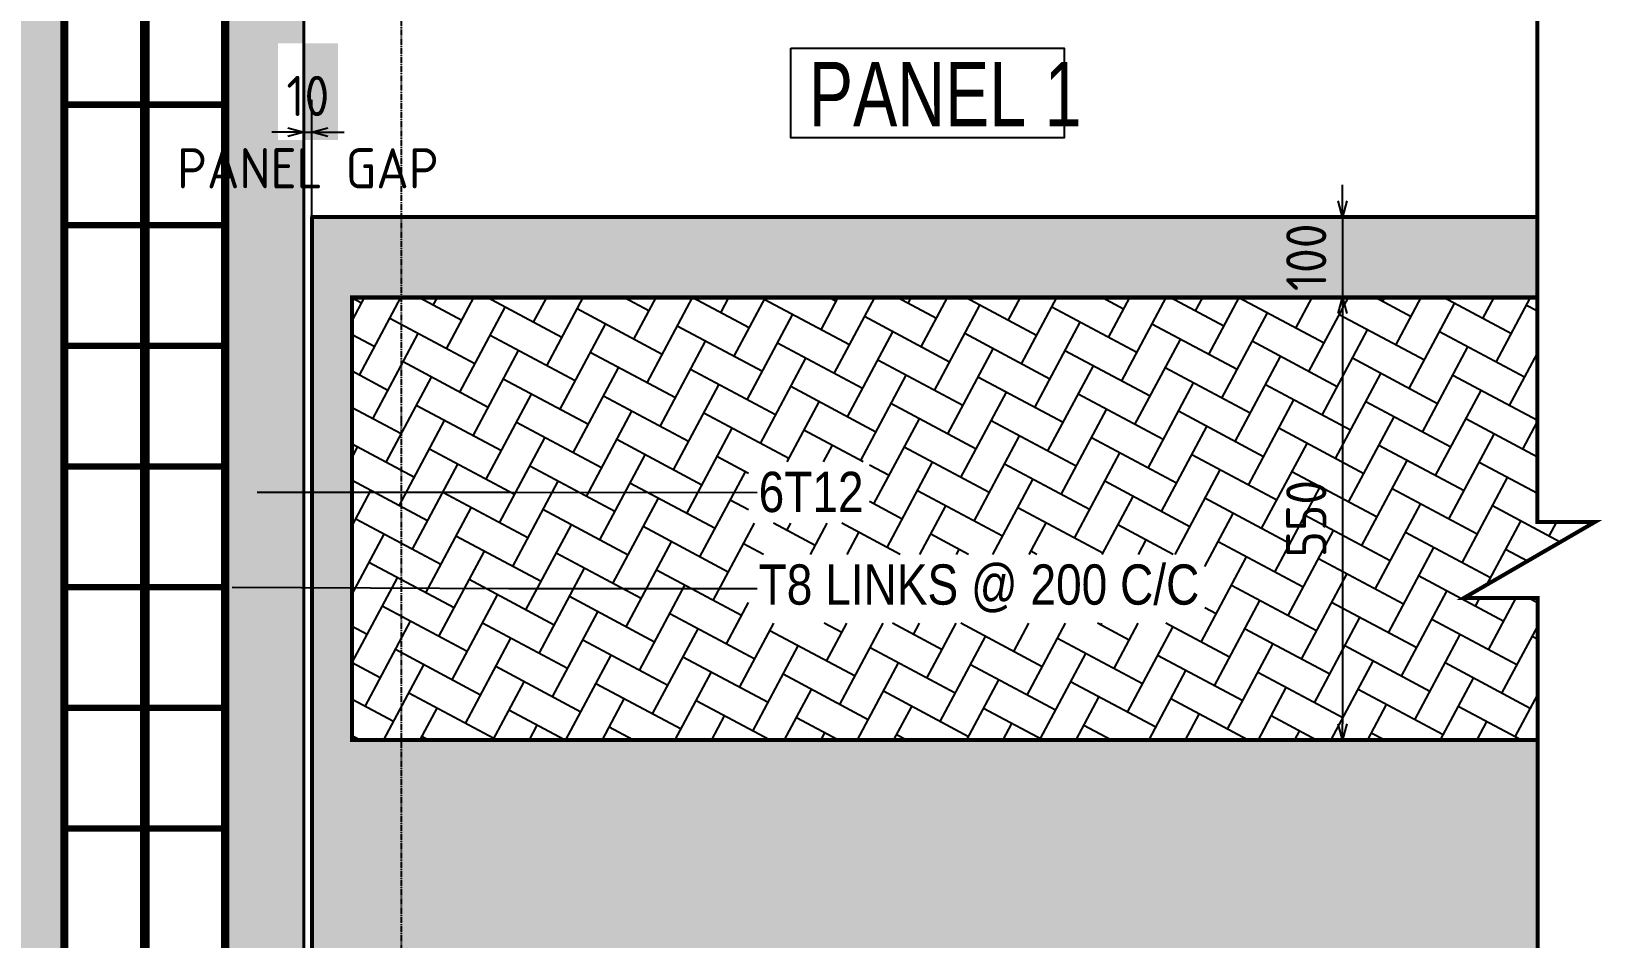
# Model space of a CAD drawing. Header units: centimetres. Extents: x -6122352 to 7132207, y -1694241 to 1947892.
# Drawn here: x 3079218 to 3081172, y -657655 to -656528 of the extents above; entities that cross this region are included whole.
import ezdxf
from ezdxf import colors
from ezdxf.entities.mleader import LeaderData, LeaderLine
from ezdxf.enums import TextEntityAlignment as Align
from ezdxf.math import Vec2, Vec3

# ---------------------------------------------------------------- set-up
doc = ezdxf.new("R2010")
doc.units = ezdxf.units.CM
doc.header["$MEASUREMENT"] = 0
doc.header["$PDMODE"] = 66
doc.header["$PDSIZE"] = 100
doc.linetypes.add('CENTER2', pattern=[1.125, 0.75, -0.125, 0.125, -0.125])
for name, color, linetype in [('0-T1-NEW', 7, 'Continuous'), ('00-MI-DIM', 7, 'Continuous'), ('@MI-TYPE-01', 30, 'Continuous')]:
    doc.layers.add(name, color=color, linetype=linetype)
doc.layers.add('DLT_S-ANNO-SYMB-PLAN', color=7, linetype='Continuous', lineweight=35)
doc.layers.add('DLT_S-HATCH-1', color=90, linetype='Continuous', lineweight=9)
doc.layers.add('Layer4', color=7, linetype='Continuous', lineweight=9, true_color=0xff0505)
doc.styles.add('Arial', font='arialbd.ttf')
doc.styles.add('JWC BHQ 3.00', font='swissc.ttf', dxfattribs={"height": 3})
doc.styles.add('JWC STD', font='swissc.ttf', dxfattribs={"width": 0.9})
doc.styles.add('Schueco-BEMSTIL', font='isocpeur.ttf', dxfattribs={"width": 0.9})
doc.dimstyles.new('MI- JWC-TXT-2.5 MM', dxfattribs={"dimscale": 1.5, "dimtxt": 2.5, "dimasz": 1, "dimexe": 2, "dimexo": 1, "dimgap": 1, "dimtad": 1, "dimdec": 0, "dimdsep": 46, "dimtxsty": 'Schueco-BEMSTIL', "dimblk": 'OPEN30', "dimcen": 0, "dimdle": 2, "dimclrd": 140, "dimclre": 8, "dimclrt": 40, "dimadec": 0, "dimazin": 2, "dimtfac": 1, "dimtdec": 0, "dimtix": 1, "dimtmove": 2, "dimatfit": 3, "dimldrblk": 'OPEN', "dimfxl": 2, "dimlwd": -1, "dimlwe": -1, "dimarcsym": 0})

# ---------------------------------------------------------------- blocks, each defined once
blk = doc.blocks.new('*U3651')
at = {"lineweight": 25}
h = blk.add_hatch(dxfattribs=at)
h.set_pattern_fill('ANSI31', color=255, scale=10.00000000000001, angle=179.9629410674929)
h.set_pattern_definition([(224.9629410674929, (0, 0), (22.43611452467172, -22.46515668843233), [])])
h.paths.add_polyline_path([(3.396307152896859, 3.391916526564543, 0.4142135623730951), (-3.391916526564543, 3.396307152896855), (0.004390626332314696, 6.788223679461402)])
h.paths.add_polyline_path([(6.7882236794614, -0.004390626332313233), (4.799998995958252, -0.003104641653234009, 0.198912367379658), (3.396307152896859, 3.391916526564543)])
h.paths.add_polyline_path([(-4.799998995958249, 0.00310464165323488), (-6.788223679461397, 0.004390626332313206), (-3.391916526564543, 3.396307152896855, 0.198912367379658)])
at = {"layer": 'DLT_S-HATCH-1'}
h = blk.add_hatch(color=1, dxfattribs=at)
h.dxf.hatch_style = 1
edge = h.paths.add_edge_path()
edge.add_line((4.799998995958251, -0.003104641653234909), (6.788223679461399, -0.004390626332313232))
edge.add_line((6.788223679461401, -0.004390626332313235), (0.004390626332314795, 6.788223679461402))
edge.add_line((0.004390626332314999, 6.788223679461403), (-6.788223679461396, 0.004390626332313019))
edge.add_line((-6.788223679461397, 0.004390626332313206), (-4.799998995958207, 0.003104641653234856))
edge.add_arc((1.776373487566713e-15, -1.459306616273638e-17), 4.800000000000001, -0.037058932507022746, 179.9629410674929, ccw=False)
h = blk.add_hatch(color=1, dxfattribs=at)
h.dxf.hatch_style = 1
h.paths.add_polyline_path([(82.04532703381454, 3.696933827523647), (80.04290195087367, -0.05177178737989907), (82.04290153252293, -0.05306538806874694)])
at = {"color": 1, "lineweight": 25}
for points in [[(4.799998995958252, -0.003104641653234309), (6.7882236794614, -0.004390626332313233), (0.004390626332314996, 6.788223679461402), (-6.788223679461397, 0.004390626332313206), (-4.799998995958205, 0.003104641653234851)], [(-4.799999999999955, 0), (4.799999999999955, 0)]]:
    blk.add_lwpolyline(points, dxfattribs=at)
blk.add_lwpolyline([(82.04532703381452, 3.696933827523648), (80.04290195087367, -0.05177178737989907), (80.04290195087367, -0.05177178737989907), (82.04290153252293, -0.05306538806874694)], close=True, dxfattribs=at)
blk.add_circle((0, 0), 4.799999999999998, dxfattribs=at)
at = {"layer": 'DLT_S-ANNO-SYMB-PLAN', "color": 1, "linetype": 'CENTER2', "lineweight": 25, "ltscale": 0.3}
for points in [[(4.799998995958252, -0.003104641653234909), (61.67741223854818, -0.03989297982369884)], [(61.6774122385001, -0.03989297982366767), (80.54290184628599, -0.05209518755211105)]]:
    blk.add_lwpolyline(points, dxfattribs=at)
at = {"color": 1, "lineweight": 25, "style": 'Arial', "flags": 8}
for tag, height, p in [('2', 3, (0, 2.399999999999977)), ('SHEET-NO-2', 2, (0, -1.702828367186838))]:
    blk.add_attdef(tag, text='', height=height, dxfattribs=at).set_placement(p, align=Align.MIDDLE_CENTER)
blk = doc.blocks.new('_Open30')
at = {"color": 0, "linetype": 'ByBlock', "lineweight": -2}
for p, q in [((-1, 0.26794919), (0, 0)), ((0, 0), (-1, -0.26794919)), ((0, 0), (-1, 0))]:
    blk.add_line(p, q, dxfattribs=at)
blk = doc.blocks.new('*D3679')
at = {"color": 8, "ltscale": 20, "transparency": 16777216}
for p, q in [((3079556.523855624, -656793.5995570783), (3079556.524088985, -656613.1710339873)), ((3079566.523697663, -656915.7861539422), (3079566.524089057, -656613.171046921))]:
    blk.add_line(p, q, dxfattribs=at)
at = {"color": 140, "ltscale": 20, "transparency": 16777216}
for p, q in [((3079536.52403725, -656653.1710081198), (3079516.52403725, -656653.1709822523)), ((3079556.52403725, -656653.1710339873), (3079566.524037322, -656653.171046921)), ((3079586.524037322, -656653.1710727885), (3079606.524037322, -656653.171098656))]:
    blk.add_line(p, q, dxfattribs=at)
at = {"layer": 'Defpoints', "color": 0, "ltscale": 20, "transparency": 16777216}
for p in [(3079566.524037322, -656653.171046921), (3079556.523829756, -656813.5995570783), (3079566.523671796, -656935.7861539422)]:
    blk.add_point(p, dxfattribs=at)
at = {"color": 140, "ltscale": 20, "transparency": 16777216, "xscale": 20, "yscale": 20, "zscale": 20}
for p, rotation in [((3079556.52403725, -656653.1710339873), 359.9999258951156), ((3079566.524037322, -656653.171046921), 179.9999258951156)]:
    blk.add_blockref('_Open30', p, dxfattribs=dict(at, rotation=rotation))
at = {"color": 40, "ltscale": 20, "transparency": 16777216, "char_height": 50, "attachment_point": 5, "rotation": 359.99992589511555, "style": 'Schueco-BEMSTIL'}
for s, insert in [('10', (3079561.524095489, -656608.1710404542)), ('PANEL GAP', (3079561.523979085, -656698.1710404542))]:
    blk.add_mtext(s, dxfattribs=dict(at, insert=insert))
blk = doc.blocks.new('_Open')
at = {"color": 0, "linetype": 'ByBlock', "lineweight": -2}
for p, q in [((-1, 0.1666666666666667), (0, 0)), ((-1, -0.1666666666666667), (0, 0)), ((0, 0), (-1, 0))]:
    blk.add_line(p, q, dxfattribs=at)
blk = doc.blocks.new('*D3709')
at = {"layer": '@MI-TYPE-01', "color": 140, "transparency": 16777216}
for p, q in [((3080848.611468489, -656738.7237195506), (3080848.611468489, -656718.7237195506)), ((3080848.611468489, -656758.7237195506), (3080848.611468489, -656858.7237195476)), ((3080848.611468489, -656878.7237195476), (3080848.611468489, -656898.7237195476))]:
    blk.add_line(p, q, dxfattribs=at)
at = {"layer": '@MI-TYPE-01', "color": 8, "transparency": 16777216}
for p, q in [((3080828.611597776, -656758.7237195506), (3080808.611468489, -656758.7237195506)), ((3080828.611468489, -656858.7237195476), (3080808.611468489, -656858.7237195476))]:
    blk.add_line(p, q, dxfattribs=at)
at = {"layer": 'Defpoints', "color": 0, "transparency": 16777216}
for p in [(3080848.611597776, -656758.7237195506), (3080848.611468489, -656858.7237195476), (3080848.611468489, -656858.7237195476)]:
    blk.add_point(p, dxfattribs=at)
at = {"layer": '@MI-TYPE-01', "color": 140, "transparency": 16777216, "xscale": 20, "yscale": 20, "zscale": 20}
for p, rotation in [((3080848.611468489, -656758.7237195506), 270), ((3080848.611468489, -656858.7237195476), 90)]:
    blk.add_blockref('_Open30', p, dxfattribs=dict(at, rotation=rotation))
at = {"layer": '@MI-TYPE-01', "color": 40, "transparency": 16777216, "insert": (3080803.611468489, -656808.72371955), "char_height": 50, "attachment_point": 5, "rotation": 90, "style": 'Schueco-BEMSTIL'}
blk.add_mtext('100', dxfattribs=at)
blk = doc.blocks.new('*D3710')
at = {"layer": '@MI-TYPE-01', "color": 8, "transparency": 16777216}
for p, q in [((3080868.611468489, -656858.7237195476), (3080888.61146849, -656858.7237195476)), ((3080868.611096565, -657408.7229291485), (3080888.61146849, -657408.7229291485))]:
    blk.add_line(p, q, dxfattribs=at)
at = {"layer": '@MI-TYPE-01', "color": 140, "transparency": 16777216}
blk.add_line((3080848.61146849, -656878.7237195476), (3080848.61146849, -657388.7229291485), dxfattribs=at)
at = {"layer": 'Defpoints', "color": 0, "transparency": 16777216}
for p in [(3080848.611468489, -656858.7237195476), (3080848.611096565, -657408.7229291485), (3080848.61146849, -657408.7229291485)]:
    blk.add_point(p, dxfattribs=at)
at = {"layer": '@MI-TYPE-01', "color": 140, "transparency": 16777216, "xscale": 20, "yscale": 20, "zscale": 20}
for p, rotation in [((3080848.61146849, -656858.7237195476), 90), ((3080848.61146849, -657408.7229291485), 270)]:
    blk.add_blockref('_Open30', p, dxfattribs=dict(at, rotation=rotation))
at = {"layer": '@MI-TYPE-01', "color": 40, "transparency": 16777216, "insert": (3080803.61146849, -657133.7233243489), "char_height": 50, "attachment_point": 5, "rotation": 90, "style": 'Schueco-BEMSTIL'}
blk.add_mtext('550', dxfattribs=at)

msp = doc.modelspace()

# ---------------------------------------------------------------- hatches: boundary and pattern name
at = {"ltscale": 20, "transparency": 33554679}
h = msp.add_hatch(dxfattribs=at)
h.set_pattern_fill('AR-CONC', color=8, scale=9.999999999999998, angle=16.92011334584682)
h.set_pattern_definition([(49.99992592468816, (3082040.975358944, -659276.2217398279), (71.7260101470549, -6.275306229816937), [7.499999999999997, -82.49999999999996]), (354.9999259246881, (3082040.975358944, -659276.2217398279), (-13.87503611352018, 75.2192313085167), [6, -66]), (100.4513703846881, (3082046.952526369, -659276.744681956), (57.85097380746956, 68.9439243038213), [6.374019199999998, -70.11421119999997]), (46.18412592468817, (3082040.975384796, -659256.2217398299), (106.724111667774, -16.55206605845223), [11.25, -123.75]), (96.6355614146882, (3082049.869057511, -659257.601082028), (93.46632050705567, 97.41173923884824), [9.561034199999991, -105.1713759999999]), (351.1840899146881, (3082040.975384796, -659256.2217398299), (93.46632044511011, 97.41173918839229), [8.999999999999996, -99.00000009999997]), (20.99992592468815, (3082050.975378332, -659261.2217527578), (59.69065315888746, -40.26196623811111), [7.499999999999999, -82.49999999999999]), (325.9999259246882, (3082050.975378332, -659261.2217527578), (24.33162694374776, 72.51497304740526), [5.999999999999999, -65.99999999999999]), (71.45137066468818, (3082055.949599395, -659264.5769165886), (84.02227937162776, 32.25300665177905), [6.374019000000001, -70.1142112]), (37.4999259246882, (3082040.975358944, -659276.2217398279), (1.216028570179118, 33.28938381100659), [0, -65.19999999999999, 0, -67, 0, -66.25]), (7.499925924688175, (3082040.975358944, -659276.2217398279), (26.30700473602996, 39.44113717704519), [0, -38.19999999999997, 0, -63.69999999999998, 0, -25.24999999999999]), (327.4999259246881, (3082018.675358942, -659276.2217109989), (53.38224070117145, -2.255556189101391), [0, -24.99999999999999, 0, -77.99999999999997, 0, -103.5]), (317.4999259246881, (3082008.675358942, -659276.2216980701), (58.31862987634346, 10.01042283552795), [0, -32.49999999999999, 0, -51.79999999999999, 0, -73.49999999999999])])
edge = h.paths.add_edge_path()
edge.add_line((3079266.595177018, -655800.4582214648), (3079356.525139602, -655800.4583377311))
edge.add_line((3079356.525139602, -655800.4583377311), (3079356.525193558, -655758.721790503))
edge.add_line((3079356.525193558, -655758.721790503), (3079156.525193567, -655758.7215319312))
edge.add_line((3079156.525193567, -655758.7215319312), (3079156.523900786, -656758.6639166324))
edge.add_line((3079156.523900786, -656758.6639166324), (3077938.314370769, -656758.6623416567))
edge.add_line((3077938.314370769, -656758.6623416567), (3077938.314241408, -656858.7199569859))
edge.add_line((3077938.314241408, -656858.7199569859), (3079096.52377146, -656858.7214543383))
edge.add_line((3079096.52377146, -656858.7214543383), (3079096.522750129, -657408.7214236992))
edge.add_line((3079096.522750129, -657408.7214236992), (3077938.7133954, -657408.7192129097))
edge.add_line((3077938.7133954, -657408.7192129097), (3077938.713124459, -657858.2908738835))
edge.add_line((3077938.713124459, -657858.2908738835), (3078756.522480933, -657856.9116490191))
edge.add_line((3078756.522480933, -657856.9116490191), (3078756.52145902, -658647.3407326511))
edge.add_line((3078756.52145902, -658647.3407326511), (3079258.591494616, -658648.7216639306))
edge.add_line((3079258.591494616, -658648.7216639306), (3079258.595166675, -655808.4582111245))
edge.add_arc((3079266.595166676, -655808.4582214662), 8.000000001403668, 89.99992593180122, 179.9999259334687, ccw=False)
edge = h.paths.add_edge_path()
edge.add_line((3079556.525193568, -655758.7220490731), (3079356.525193558, -655758.721790503))
edge.add_line((3079356.525193558, -655758.721790503), (3079356.525139602, -655800.4583377311))
edge.add_line((3079356.525139602, -655800.4583377311), (3079358.595177017, -655800.4583404077))
edge.add_line((3079358.595177017, -655800.4583404077), (3079358.595163492, -655810.9184518046))
edge.add_line((3079358.595163492, -655810.9184518046), (3079450.595163503, -655810.9185707455))
edge.add_arc((3079450.595153163, -655818.9185707464), 8.000000000938005, -7.40573598818628e-05, 89.99992594180628, ccw=False)
edge.add_line((3079458.595153164, -655818.9185810868), (3079458.591494618, -658648.7219225011))
edge.add_line((3079458.591494618, -658648.7219225011), (3079556.52145721, -658648.7220491123))
edge.add_line((3079556.52145721, -658648.7220491123), (3079556.525193568, -655758.7220490731))
h.paths.add_polyline_path([(3079524.282044355, -656662.7212015056), (3079599.072839336, -656662.721298199), (3079599.072994448, -656542.7422187033), (3079524.282199478, -656542.7421220063)])
h = msp.add_hatch(dxfattribs=at)
h.set_pattern_fill('AR-CONC', color=8, scale=9.999999999999998, angle=16.92011334584682)
h.set_pattern_definition([(49.9999259246788, (3069868.769887027, -654327.3418247772), (71.72601014705386, -6.275306229828731), [7.5, -82.5]), (354.9999259246787, (3069868.769887027, -654327.3418247772), (-13.87503611350783, 75.21923130851897), [5.999999999999999, -65.99999999999999]), (100.4513703846788, (3069874.74705446, -654327.8647669044), (57.85097380748087, 68.9439243038118), [6.374019199999996, -70.11421119999996]), (46.18412592467872, (3069868.769912887, -654307.3418247764), (106.7241116677713, -16.55206605846976), [11.25, -123.75]), (96.63556141467876, (3069877.663585602, -654308.7211669763), (93.46632050707169, 97.4117392388329), [9.5610342, -105.171376]), (351.1840899146786, (3069868.769912887, -654307.3418247764), (93.46632044512612, 97.41173918837694), [8.999999999999996, -99.00000009999997]), (20.99992592467879, (3069878.769906419, -654312.3418377062), (59.69065315888083, -40.26196623812092), [7.5, -82.5]), (325.9999259246787, (3069878.769906419, -654312.3418377062), (24.33162694375968, 72.51497304740126), [6, -66]), (71.45137066467876, (3069883.744127485, -654315.6970015368), (84.02227937163309, 32.25300665176526), [6.374018999999998, -70.11421119999996]), (37.49992592467877, (3069868.769887027, -654327.3418247772), (1.216028570184587, 33.2893838110064), [0, -65.19999999999999, 0, -67, 0, -66.25]), (7.499925924678706, (3069868.769887027, -654327.3418247772), (26.30700473603644, 39.44113717704087), [0, -38.2, 0, -63.7, 0, -25.25]), (327.4999259246787, (3069846.469887029, -654327.3417959464), (53.38224070117108, -2.255556189110167), [0, -25, 0, -77.99999999999999, 0, -103.5]), (317.4999259246787, (3069836.469887033, -654327.3417830166), (58.31862987634511, 10.01042283551837), [0, -32.5, 0, -51.8, 0, -73.5])])
edge = h.paths.add_edge_path()
edge.add_line((3081091.131089768, -656858.7240330885), (3081091.13121905, -656758.7240330867))
edge.add_line((3081091.131219048, -656758.7240330891), (3079566.523900724, -656758.7220619727))
edge.add_line((3079566.523900722, -656758.7220619725), (3079566.522750066, -657648.7220621647))
edge.add_line((3079566.522750063, -657648.7220621643), (3079566.521457201, -658648.7220619967))
edge.add_line((3079566.521457203, -658648.7220619979), (3079966.521457201, -658648.722579141))
edge.add_line((3079966.521457202, -658648.7225791393), (3079966.522491488, -657848.7225793023))
edge.add_line((3079966.522491489, -657848.7225793012), (3081091.529985191, -657848.7240337684))
edge.add_line((3081091.52998519, -657848.7240337704), (3081091.530424758, -657508.7230934168))
edge.add_line((3081091.530334257, -657408.7241575874), (3079616.522659564, -657408.7210318062))
edge.add_line((3079616.522750066, -657508.7199676348), (3079616.52377143, -656858.7221266166))
edge.add_line((3079616.523771431, -656858.7221266152), (3081091.131089764, -656858.7240330882))
h = msp.add_hatch(dxfattribs=at)
h.set_pattern_fill('AR-HBONE', color=251, scale=9.999999999999998, angle=16.92011334584682)
h.set_pattern_definition([(61.92011334584683, (0, 0), (-16.4635988337044, 54.1197737748676), [120, -39.99999999999999]), (151.9201133458468, (18.82808747227114, 35.29168630745291), (-16.4635988337044, 54.11977377486759), [120, -39.99999999999999])])
h.paths.add_polyline_path([(3079678.046741518, -656858.7222061575), (3079678.046541916, -657013.1096016655), (3079678.046428313, -657100.9792357361), (3079811.664025475, -657100.9794084851), (3080109.787009072, -657100.9797939158), (3080109.787058204, -657062.9765471625), (3080260.079265996, -657062.976741469), (3080260.079167227, -657139.3728453651), (3080109.786959435, -657139.3726510586), (3080109.787009072, -657100.9797939158), (3079811.664025475, -657100.9794084851), (3079678.046428313, -657100.9792357361), (3079678.046274611, -657219.8640613778), (3079811.663871136, -657220.3602763398), (3080109.786854732, -657220.3606617704), (3080109.786909364, -657178.104168264), (3080677.579117156, -657178.1049023387), (3080677.579006339, -657263.8191880529), (3080109.786798547, -657263.8184539782), (3080109.786854732, -657220.3606617704), (3079811.663871136, -657220.3602763398), (3079678.046274611, -657219.8640613778), (3079678.046030443, -657408.7221375806), (3081091.530554045, -657408.7230934169), (3081091.530782075, -657232.3468609013), (3080999.741248093, -657232.34674223), (3081162.97345455, -657137.7141607524), (3081091.130729061, -657137.7140678678), (3081091.131089758, -656858.7240330941)])
h.paths.add_polyline_path([(3079616.523321549, -657100.9791561953), (3079678.046428313, -657100.9792357361), (3079678.046541916, -657013.1096016639), (3079678.046741518, -656858.7222061575), (3079616.523771427, -656858.7221266162)])
h.paths.add_polyline_path([(3079678.046428313, -657100.9792357361), (3079616.523321549, -657100.9791561953), (3079616.523101201, -657219.6355830939), (3079678.046274611, -657219.8640613778)])
h.paths.add_polyline_path([(3079616.522750062, -657408.7220959769), (3079678.046030443, -657408.7221375806), (3079678.046274611, -657219.8640613778), (3079616.523101201, -657219.6355830939)])

# ---------------------------------------------------------------- linework, layer by layer
at = {"color": 6, "ltscale": 20, "const_width": 4}
msp.add_lwpolyline([(3077938.314370761, -656758.6623416604), (3079156.523900783, -656758.6639166324), (3079156.525193563, -655758.721531933), (3079556.525193564, -655758.722049075), (3079556.521457214, -658648.7220491114), (3078756.521457213, -658648.7215319686), (3078756.522479121, -657858.292448336), (3077938.713124448, -657858.2908738862)], dxfattribs=at)
at = {"color": 8, "ltscale": 20, "const_width": 9.999999999999998}
for points in [[(3079258.591649902, -658528.606659687), (3079258.595166667, -655808.4582111244, -0.4142135623833605), (3079266.595177014, -655800.4582214657), (3079416.254019032, -655800.4584149532)], [(3079458.591649904, -658528.6069182579), (3079458.595153156, -655818.9185810885, 0.4142135623071256), (3079450.595163492, -655810.9185707474), (3079287.432576717, -655810.9183598062)]]:
    msp.add_lwpolyline(points, format="xyb", dxfattribs=at)
at = {"color": 8, "ltscale": 20}
for points, const_width in [([(3079358.59517701, -655800.4583404076), (3079358.591649893, -658528.6067889747)], 12), ([(3079258.594118778, -656618.9334299454), (3079458.594118777, -656618.933688519)], 7.999999999999998), ([(3079258.593924836, -656768.9334299434), (3079458.593924839, -656768.9336885189)], 7.999999999999998), ([(3081091.530243759, -657408.7230934167), (3079616.522750062, -657408.7220959769), (3079616.523771427, -656858.7221266162), (3081091.131089761, -656858.7240330941)], 4.999999999999999), ([(3079258.593730895, -656918.9334299443), (3079458.593730901, -656918.9336885161)], 7.999999999999998), ([(3079258.593536953, -657068.9334299442), (3079458.593536963, -657068.9336885161)], 7.999999999999998), ([(3079258.593343016, -657218.9334299433), (3079458.593343018, -657218.933688516)], 7.999999999999998), ([(3079258.593149074, -657368.9334299441), (3079458.593149077, -657368.9336885159)], 7.999999999999998), ([(3079258.592955137, -657518.9334299441), (3079458.592955135, -657518.9336885178)], 7.999999999999998)]:
    msp.add_lwpolyline(points, dxfattribs=dict(at, const_width=const_width))
at = {"color": 224, "ltscale": 20, "const_width": 4.999999999999999}
msp.add_lwpolyline([(3081091.131837259, -656280.55104161), (3081091.130729061, -657137.7140678678), (3081162.97345455, -657137.7141607524), (3080999.741248093, -657232.34674223), (3081091.530782075, -657232.3468609013), (3081091.529604392, -658143.2580414591)], dxfattribs=at)
at = {"color": 0, "ltscale": 20}
msp.add_lwpolyline([(3080162.18984356, -656548.7418301926), (3080502.256588646, -656548.7422698516), (3080502.256444791, -656660.011630542), (3080162.189699701, -656660.0111908847)], close=True, dxfattribs=at)
at = {"layer": '0-T1-NEW', "color": 20, "ltscale": 20}
msp.add_lwpolyline([(3079566.523900722, -656758.7220619734, 5, 5, 0), (3079566.521457203, -658648.7220619969, 5, 5, 0), (3079966.521457201, -658648.7224369257, 5, 5, 0), (3079966.522491488, -657848.7224370872, 0, 0, 0)], format="xyseb", dxfattribs=at)
for points, const_width in [([(3079566.523900725, -656758.7220619734), (3079566.523900725, -656758.7220619734), (3081091.131219048, -656758.7240330975)], 5), ([(3079566.52275006, -657648.7220621661), (3079566.523900718, -656758.7220619743), (3081091.131219044, -656758.7240330928)], 4)]:
    msp.add_lwpolyline(points, dxfattribs=dict(at, const_width=const_width))

# ---------------------------------------------------------------- block references
at = {"layer": 'Layer4', "lineweight": -2}
ref = msp.add_blockref('*U3651', (3079678.043840957, -659102.2383156222), dxfattribs=dict(at, xscale=-33.87185358694581, yscale=33.87185358694587, zscale=33.87185358694588, rotation=269.9628669918472))
ref.add_attrib('2', 'G', dxfattribs={"layer": '0', "color": 1, "lineweight": 25, "height": 101.6155607608376, "rotation": 269.9628669802866, "style": 'Arial'}).set_placement((3079759.336272493, -659102.2910007059), align=Align.MIDDLE_CENTER)
ref.add_attrib('SHEET-NO-2', '203', dxfattribs={"layer": '0', "color": 1, "lineweight": 25, "height": 67.74370717389172, "rotation": 269.9628669802866, "style": 'Arial'}).set_placement((3079620.365899933, -659102.2009349325), align=Align.MIDDLE_CENTER)

# ---------------------------------------------------------------- texts
at = {"color": 0, "ltscale": 20, "insert": (3080184.807763085, -656565.7570953164), "char_height": 79.99999999999999, "attachment_point": 1, "rotation": 359.99992592468817, "style": 'JWC STD'}
msp.add_mtext_dynamic_manual_height_columns('PANEL 1', width=756.7821148699019, gutter_width=9.999999999999998, heights=[0], dxfattribs=at)

# ---------------------------------------------------------------- dimensions: what is measured, and where the dimension line sits
at = {"color": 0, "ltscale": 20}
dim = msp.add_linear_dim(base=(3079566.524037322, -656653.171046921), p1=(3079556.523829757, -656813.5995570783), p2=(3079566.523671796, -656935.7861539422), angle=359.9999258951156, text='<>\\XPANEL GAP', dimstyle='MI- JWC-TXT-2.5 MM', dxfattribs=at)
dim.commit()
dim.dimension.update_dxf_attribs({"geometry": '*D3679', "text_midpoint": (3079561.524037287, -656653.1710404542)})
at = {"layer": '@MI-TYPE-01'}
for base, p1, p2, picture, middle in [((3080848.611468489, -656858.7237195476), (3080848.611597775, -656758.7237195504), (3080848.611468488, -656858.7237195474), '*D3709', (3080803.611468489, -656808.72371955)), ((3080848.61146849, -657408.7229291485), (3080848.611468488, -656858.7237195474), (3080848.611096564, -657408.7229291482), '*D3710', (3080803.61146849, -657133.7233243489))]:
    dim = msp.add_linear_dim(base=base, p1=p1, p2=p2, angle=90, dimstyle='MI- JWC-TXT-2.5 MM', dxfattribs=at)
    dim.commit()
    dim.dimension.update_dxf_attribs({"geometry": picture, "text_midpoint": middle})

# ---------------------------------------------------------------- leaders
at = {"layer": '00-MI-DIM', "color": 0, "ltscale": 20}
ml = msp.add_multileader_mtext('Standard', dxfattribs=at)
ml.set_content('6T12', style='JWC BHQ 3.00')
ml.set_leader_properties()
ml.build(insert=Vec2(0, 0))
ml.multileader.update_dxf_attribs({"text_right_attachment_type": 6, "dogleg_length": 15.44114917986095, "arrow_head_size": 40, "scale": 20})
ctx = ml.context
ctx.base_point, ctx.scale, ctx.char_height, ctx.arrow_head_size, ctx.landing_gap_size, ctx.plane_origin, ctx.plane_x_axis, ctx.plane_y_axis = Vec3(3080120.487009072, -657100.9798077494), 20, 50, 40, 1.8, Vec3(3079458.593495627, -657100.9789520139), Vec3(0.9999999999991643, -1.29285808604402e-06), Vec3(1.29285808604402e-06, 0.9999999999991643)
ctx.right_attachment = 6
notes = []
notes.append((ctx, [(0, (1, 1, 0), (3079811.664025475, -657100.9794084851), (0.9999999999991644, -1.292858085896087e-06), 308.822983597219, [(0, [(3079458.593495627, -657100.9789520139)], 0, [])])]))
ctx.mtext.insert, ctx.mtext.text_direction, ctx.mtext.rotation, ctx.mtext.flow_direction = Vec3(3080122.287042044, -657075.4765633233), Vec3(0.9999999999991643, -1.29285808604402e-06), 6.2831840143215, 5
ml = msp.add_multileader_mtext('Standard', dxfattribs=at)
ml.set_content('T8 LINKS @ 200 C/C', style='JWC BHQ 3.00')
ml.set_leader_properties()
ml.build(insert=Vec2(0, 0))
ml.multileader.update_dxf_attribs({"text_right_attachment_type": 6, "dogleg_length": 15.44114917986095, "arrow_head_size": 40, "scale": 20})
ctx = ml.context
ctx.base_point, ctx.scale, ctx.char_height, ctx.arrow_head_size, ctx.landing_gap_size, ctx.plane_origin, ctx.plane_x_axis, ctx.plane_y_axis = Vec3(3080120.486854733, -657220.3606756041), 20, 50, 40, 1.8, Vec3(3079458.593341288, -657220.3598198704), Vec3(0.9999999999991643, -1.29285808604402e-06), Vec3(1.29285808604402e-06, 0.9999999999991643)
ctx.right_attachment = 6
notes.append((ctx, [(0, (1, 1, 0), (3079811.663871136, -657220.3602763398), (0.9999999999991644, -1.292858085896087e-06), 308.822983597219, [(0, [(3079427.510590003, -657218.9336483299)], 0, [])])]))
ctx.mtext.insert, ctx.mtext.text_direction, ctx.mtext.rotation, ctx.mtext.flow_direction = Vec3(3080122.286893203, -657190.6041844247), Vec3(0.9999999999991643, -1.29285808604402e-06), 6.2831840143215, 5
for ctx, leaders in notes:
    for number, flags, end, landing, length, lines in leaders:
        leader = LeaderData()
        leader.index, (leader.has_last_leader_line, leader.has_dogleg_vector, leader.attachment_direction) = number, flags
        leader.last_leader_point, leader.dogleg_vector, leader.dogleg_length = Vec3(end), Vec3(landing), length
        for number, points, colour, breaks in lines:
            line = LeaderLine()
            line.index, line.vertices, line.color, line.breaks = number, Vec3.list(points), colors.encode_raw_color(colour), breaks
            leader.lines.append(line)
        ctx.leaders.append(leader)

doc.saveas('drawing.dxf')
